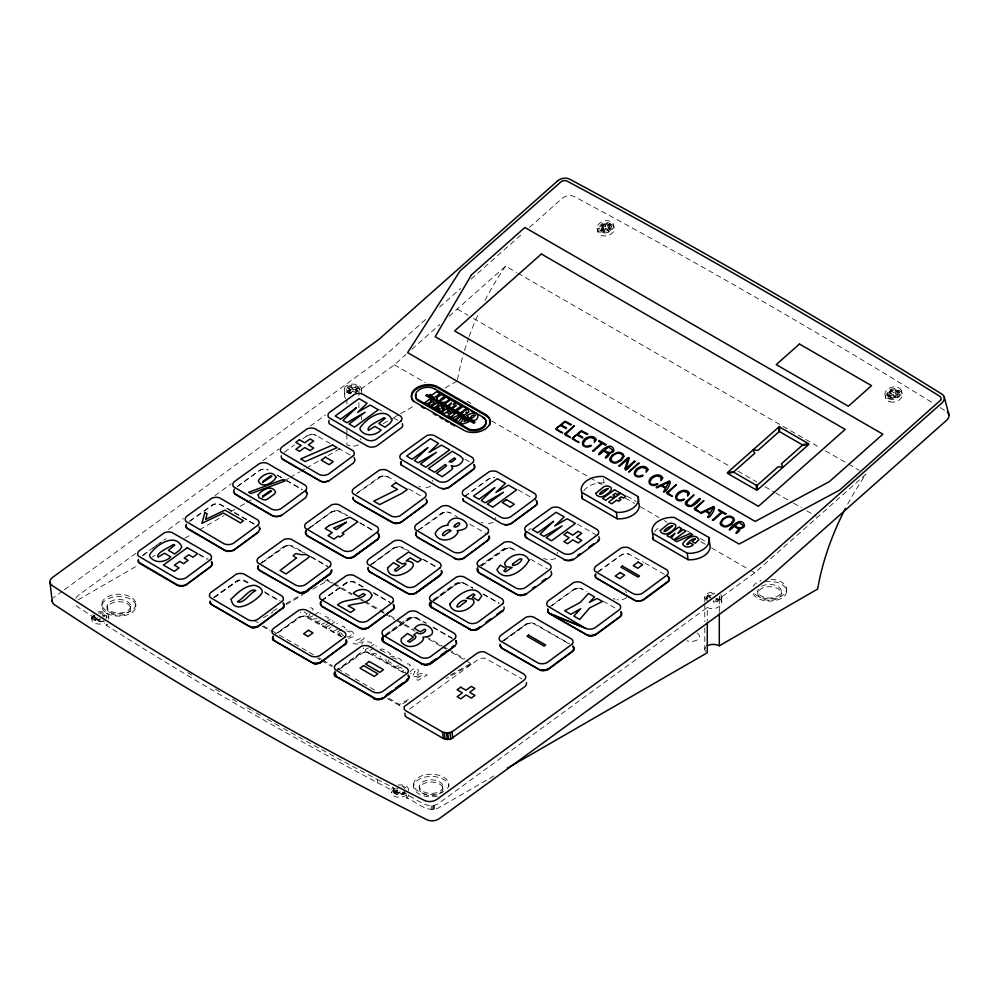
<?xml version="1.0" encoding="UTF-8"?>
<svg xmlns="http://www.w3.org/2000/svg" width="999" height="999" viewBox="0 0 999 999"><rect width="100%" height="100%" fill="white"/><g stroke="black" fill="none" stroke-linecap="round" stroke-linejoin="round"><path stroke-width="0.75" stroke-dasharray="5 3.75" d="M96.041 617.494L94.917 617.994L94.917 615.784M493.881 775.961L438.499 807.941C427.122 813.473 416.645 801.76 406.643 797.989L406.643 794.68C416.546 798.338 427.485 810.539 438.449 803.558L707.292 607.479L707.28 621.053M432.792 809.415L432.792 805.631M719.292 612.387L719.292 598.713L754.769 572.839L865.971 474.225A182.168 105.195 -60 0 0 846.128 507.067M397.952 790.159A8.492 4.908 0 0 0 394.143 791.42L377.36 782.604A4336.372 2503.581 0 0 1 247.015 710.426L215.26 691.895A4336.372 2503.581 0 0 1 121.99 635.164L106.294 625.212L106.294 623.051M377.36 782.604L377.372 779.482A4336.372 2808.951 -7 0 1 283.179 728.271M394.143 791.42L394.143 788.199L377.372 779.482M613.686 225.237L613.598 226.848A8.492 6.006 -15 0 1 600.586 232.492A8.492 6.006 -15 0 1 601.186 222.115A8.492 6.006 -15 0 1 613.686 225.237L614.373 229.745A8.492 6.006 -15 0 1 601.373 235.389A8.492 6.006 -15 0 1 601.96 225.012A8.492 6.006 -15 0 1 614.472 228.147M341.546 633.154L341.995 634.44A7.105 4.108 0 0 0 343.544 635.776M388.399 659.952L388.536 661.4L392.357 663.823M405.532 672.102L405.332 673.076L369.667 652.584L365.397 651.935L360.751 653.371L338.973 669.28M386.001 659.003L385.789 661.176L388.136 663.136M310.701 612.437L308.279 617.032M75.799 598.176L78.047 595.491L135.839 553.346M342.07 626.698C341.783 624.812 347.103 628.359 344.081 627.859M312.175 610.014C315.422 609.527 310.402 606.605 309.54 608.329M409.228 666.046C412.475 665.559 407.467 662.637 406.605 664.372M319.842 622.901L319.568 623.551M363.424 648.051L363.149 648.713M381.943 658.753L381.668 659.415M393.556 665.459L393.281 666.108M604.258 231.556L603.871 230.107L605.569 228.409L605.956 229.857L604.258 231.556L601.91 230.432L603.608 228.734L601.585 227.747L601.198 226.298L603.159 224.338L605.182 225.312L605.569 226.761L607.267 225.062L606.88 223.614L605.182 225.312M601.585 227.747L603.546 225.786L603.159 224.338M601.91 230.432L601.523 228.983L603.221 227.273L601.198 226.298M605.956 229.857L607.979 230.831L609.939 228.871L607.904 227.897L607.517 226.436L609.215 224.738L606.88 223.614M607.904 227.897L609.602 226.186L609.215 224.738M607.979 230.831L607.592 229.383L609.552 227.422L607.517 226.436M394.143 788.199L391.645 792.319L391.645 789.784M406.643 794.68L406.156 795.142A8.604 5.569 -7 0 1 396.803 797.04A8.604 5.569 -7 0 1 391.496 792.219M425.586 319.518L382.367 357.829L63.661 590.284M439.597 307.093L460.626 288.449M471.128 279.121L522.514 233.554M529.532 227.347L562.225 198.351A8.741 6.181 -15 0 1 574.2 196.528C696.191 261.888 816.245 330.881 933.953 403.696M352.909 389.473A8.454 5.482 -7 0 1 358.916 390.646L394.38 364.772L406.031 354.445M411.85 349.288L439.785 324.513M449.088 316.258L505.594 266.159L516.383 272.39M300.599 611.875L300.412 612.499M106.294 625.212L107.642 624.188M406.643 797.989L407.505 797.339A8.492 4.908 0 0 0 408.641 794.892M302.635 438.886L307.979 435.264A7.505 4.858 -7 0 1 315.647 435.089L329.97 443.406M357.355 492.857L379.82 476.748A7.505 4.858 -7 0 1 387.5 476.573L395.267 481.106M417.545 530.594L442.282 512.812A7.505 4.858 -7 0 1 449.962 512.637L457.729 517.17M481.143 565.821L504.757 548.876A7.505 4.858 -7 0 1 511.438 548.389L517.42 551.635M549.55 606.855L574.3 589.073A7.505 4.858 -7 0 1 581.98 588.898L586.863 591.77M62.4 591.208L54.845 596.715A9.016 5.832 -7 0 0 53.471 597.989M168.506 529.52L183.579 518.518M214.985 495.616L231.318 483.703M262.725 460.801L279.058 448.888M310.464 425.974L325.537 414.985M142.195 555.669L148.239 551.248M149.45 550.374L165.21 539.148A7.505 4.858 -7 0 1 166.271 538.786M189.785 521.041L212.799 504.52A7.505 4.858 -7 0 1 220.467 504.345L255.869 524.787M237.375 486.413L260.389 469.892A7.505 4.858 -7 0 1 268.057 469.717M143.194 555.269L148.039 551.735M152.872 548.201L161.351 542.007M189.623 521.403L213.711 504.52A7.505 4.858 -7 0 1 220.317 504.707L254.408 524.388M284.365 452.21L294.643 444.717M237.3 486.638L259.29 470.591A7.505 4.858 -7 0 1 267.957 469.955M214.036 597.152L237.05 580.631A7.505 4.858 -7 0 1 244.73 580.456L249.975 583.478M259.203 564.298L284.64 546.003A7.505 4.858 -7 0 1 292.32 545.829L305.432 553.396M213.836 597.627L237.912 580.744A7.505 4.858 -7 0 1 242.47 580.407L249.026 583.503M261.476 562.887L285.552 546.003A7.505 4.858 -7 0 1 290.11 545.666L304.72 553.409M306.793 529.67L332.23 511.376A7.505 4.858 -7 0 1 339.91 511.201L347.777 515.746M309.141 528.121L331.144 512.075A7.505 4.858 -7 0 1 337.749 510.914L346.79 515.472M214.086 597.752L236.089 581.705A7.505 4.858 -7 0 1 242.695 580.544M261.701 563.011L285.789 546.128A7.505 4.858 -7 0 1 290.334 545.804M309.365 528.259L331.368 512.212A7.505 4.858 -7 0 1 337.974 511.051M355.307 494.655L381.069 476.635A7.505 4.858 -7 0 1 385.614 476.298L388.336 477.11M274.088 634.989L299.513 616.695A7.505 4.858 -7 0 1 307.192 616.52M321.678 600.362L347.103 582.067A7.505 4.858 -7 0 1 354.782 581.893L365.272 587.949M277.51 632.817L300.387 616.808A7.505 4.858 -7 0 1 304.932 616.483L340.996 636.625M321.528 600.711L348.027 582.067A7.505 4.858 -7 0 1 352.572 581.73L364.498 587.924M369.268 565.734L394.692 547.44A7.505 4.858 -7 0 1 402.372 547.265L408.928 551.048M277.747 632.941L300.612 616.945A7.505 4.858 -7 0 1 305.157 616.608M371.603 564.185L393.606 548.139A7.505 4.858 -7 0 1 400.212 546.977L407.904 550.749M464.448 496.478L489.872 478.184A7.505 4.858 -7 0 1 494.368 477.397M321.753 600.849L346.203 583.016A7.505 4.858 -7 0 1 352.797 581.868M371.84 564.323L393.843 548.276A7.505 4.858 -7 0 1 400.437 547.115M418.968 529.845L443.531 512.699A7.505 4.858 -7 0 1 448.089 512.362L450.149 512.887M464.885 496.428L489.123 478.771A7.505 4.858 -7 0 1 494.592 477.534M479.12 566.146L504.882 548.126A7.505 4.858 -7 0 1 510.501 548.001L511.438 548.389M335.464 671.016L359.915 653.184A7.505 4.858 -7 0 1 365.397 651.935M385.552 634.49L407.555 618.443A7.505 4.858 -7 0 1 414.16 617.282L417.257 617.956L426.436 623.251M433.191 599.737L455.194 583.691A7.505 4.858 -7 0 1 462.862 582.742L472.714 587.874M528.446 530.257L530.869 528.496M384.14 636.425L409.578 618.131A7.505 4.858 -7 0 1 412.912 617.37L414.16 617.282M338.773 669.767L362.849 652.871A7.505 4.858 -7 0 1 367.395 652.547L404.52 673.214M386.413 635.014L410.489 618.131A7.505 4.858 -7 0 1 415.035 617.794L425.437 623.101M431.73 601.798L457.167 583.503A7.505 4.858 -7 0 1 461.65 582.717L462.862 582.742M434.078 600.249L456.081 584.203A7.505 4.858 -7 0 1 462.674 583.054L464.747 583.566M385.427 636.026L410.726 618.256A7.505 4.858 -7 0 1 415.272 617.931M434.303 600.387L456.306 584.34A7.505 4.858 -7 0 1 462.912 583.179M481.443 565.909L506.006 548.763A7.505 4.858 -7 0 1 510.551 548.439L513.274 549.238M409.528 709.078L477.547 659.902A7.505 4.858 -7 0 1 485.027 658.204L522.04 678.958M501.273 641.995L526.71 623.701A7.505 4.858 -7 0 1 534.39 623.526L569.792 643.968M503.621 640.446L525.624 624.4A7.505 4.858 -7 0 1 533.304 623.451L569.642 644.18M597.664 571.853L621.89 554.445A7.505 4.858 -7 0 1 628.583 553.958L643.593 562.325M504.045 640.671L527.06 624.15A7.505 4.858 -7 0 1 533.741 623.663M551.898 605.756L573.713 589.86A7.505 4.858 -7 0 1 581.381 588.911L582.38 589.235M598.326 571.89L621.353 555.119A7.505 4.858 -7 0 1 629.02 554.17M890.871 397.902L890.484 396.441L892.994 394.667L893.381 396.116L890.871 397.902L888.96 396.391L891.47 394.605L889.085 391.583L891.483 389.872L893.868 392.894L896.378 391.121L895.991 389.66L893.481 391.446M889.472 393.032L891.87 391.321L891.483 389.872M888.96 396.391L888.573 394.942L891.083 393.156L889.085 391.583M893.381 396.116L895.379 397.689L897.776 395.979L895.778 394.405L895.391 392.957L897.901 391.171L895.991 389.66M895.778 394.405L898.288 392.619L897.901 391.171M895.379 397.689L894.979 396.241L897.377 394.53L895.391 392.957M348.439 388.361L350.512 390.109L348.439 388.361L350.824 386.975L352.909 388.174L354.982 386.975L357.38 388.361L355.307 390.109L357.38 391.308L355.307 390.109M348.439 388.911L350.824 387.537L352.909 388.736L354.982 386.975M357.38 390.759L354.982 392.145L352.909 390.946L350.836 392.694L348.439 391.308L350.512 389.56M348.439 391.308L350.512 390.109M350.836 392.694L352.909 390.946M355.307 389.56L357.38 388.361M354.982 392.694L357.38 391.308M78.109 599.862L137.55 565.559M152.397 556.98L155.107 555.419M184.815 538.261L191.571 534.365M199.675 529.682L223.988 515.646M230.744 511.75L234.79 509.415M240.197 506.293L245.604 503.171M246.953 502.397L252.347 499.275M286.114 479.782L288.823 478.221M290.172 477.435L299.625 471.978M300.974 471.203L305.032 468.856M306.381 468.081L319.88 460.289M327.984 455.606L342.844 447.028M383.154 423.751L392.582 418.306M393.931 417.532L399.325 414.423M400.674 413.648L415.484 405.094M445.117 387.987L457.242 380.981M100.287 619.118L98.214 620.317L95.817 618.943L97.89 617.182M95.817 618.943L97.89 617.744M95.817 618.381L98.214 619.767L100.287 618.568M102.685 617.182L104.758 615.983L102.36 615.159M272.764 611.213L279.433 607.367M286.114 603.508L300.799 595.029M324.825 581.168L327.485 579.62L332.879 582.729M263.424 617.719L272.764 612.325M286.114 604.62L302.123 595.379M312.812 589.21L327.485 580.731L331.531 583.066M309.153 617.544L312.912 615.884M314.21 615.134L318.394 612.212L321.104 613.786L319.967 613.935M312.063 619.23L317.607 618.643M316.858 621.99L320.242 620.529M321.228 624.512L324.975 622.852M326.273 622.09L330.457 619.18L333.341 620.841L332.205 621.003M329.595 622.502L324.101 626.173M325.774 627.135L329.52 625.474M330.819 624.725L335.002 621.803L337.887 623.463L336.75 623.626M331.144 626.86L328.646 628.796M333.104 631.368L337.575 629.295M341.483 629.37L335.989 633.041M368.556 648.001C359.628 651.148 371.203 652.659 373.176 647.664M369.855 647.252L374.038 644.343L376.91 646.003L375.774 646.166M380.02 650.049C381.543 645.729 393.918 655.968 389.76 654.245M394.068 666.57L399.001 665.858M397.465 668.531L400.137 667.357L404.333 669.78L402.285 671.316M409.952 671.915C414.048 666.083 422.752 668.706 415.646 674.912L423.613 672.964L427.172 675.012L417.932 680.344L415.222 678.783L422.04 675.349L412.25 677.06L415.035 671.303L410.502 673.925M388.786 698.239L399.563 704.457L411.576 697.527M450.287 675.174L471.64 662.849L471.64 663.96L446.278 678.596M387.437 698.576L399.563 705.569L407.58 700.948M710.888 598.176L708.815 596.428L711.213 595.042L713.286 596.241M708.815 596.977L711.213 595.042M715.371 600.212L717.757 598.826L715.371 600.761L713.286 599.013M397.752 790.334L395.679 792.095L397.752 790.896L395.679 789.135L398.077 788.311M395.679 791.533L398.077 792.919L400.149 791.72L402.222 793.468L404.62 792.095M395.679 792.095L398.077 793.468L400.149 792.269L402.222 793.468M402.222 792.919L404.62 791.533M306.056 436.388L308.991 435.027A7.505 4.858 -7 0 1 316.496 435.626M377.897 477.872L380.844 476.498A7.505 4.858 -7 0 1 385.389 476.173L385.614 476.298M440.372 513.936L443.306 512.574M502.834 549.999L505.769 548.638A7.505 4.858 -7 0 1 510.314 548.301L510.551 548.439M572.377 590.209L575.324 588.836A7.505 4.858 -7 0 1 580.943 588.711L581.381 588.911M442.47 513.061L443.531 512.699M401.373 660.938C403.321 660.164 393.943 655.069 390.609 656.493M327.66 618.381C330.507 618.606 325.724 615.634 324.875 616.982M371.241 643.543C373.776 640.596 358.953 642.569 358.067 642.257C380.132 630.219 334.515 646.316 362.687 643.793M340.759 632.866L338.624 633.116L342.232 636.825M348.264 638.336L353.196 636.7A6.281 3.634 0 0 0 354.383 634.952L352.472 631.743L345.804 629.532M392.033 657.929L394.355 658.041L398.539 660.252M346.853 636.775C349.75 637.649 353.958 633.841 349.962 632.067A7.13 4.121 0 0 0 347.652 631.168L346.753 630.993M366.521 652.035L367.607 652.06M380.744 650.087L386.938 653.546M373.289 654.57C371.079 652.06 379.945 654.208 380.744 657.117M415.222 617.494L417.107 618.319M367.582 652.235L369.83 653.271M607.267 225.062L609.602 226.186M603.546 225.786L605.569 226.761M605.569 228.409L607.592 229.383M601.523 228.983L603.871 230.107M517.732 273.177L820.079 447.727M825.486 450.849L847.077 463.324M848.426 464.098L859.227 470.329M457.242 309.028L468.032 315.272M473.439 318.381L729.894 466.446M737.986 471.116L756.88 482.03M764.984 486.713L774.437 492.157M775.786 492.944L791.982 502.297M793.331 503.071L801.423 507.742M806.83 510.864L816.27 516.321M583.753 490.834A18.269 11.838 -7 0 1 604.07 482.929L606.743 484.465M626.798 496.041L636.151 501.448M686.975 530.794L689.647 532.33M700.349 538.511L709.702 543.906M394.38 364.772L425.424 382.692M491.57 420.879L588.748 476.985M590.097 477.759L602.247 484.777M625.199 498.026L634.64 503.484M640.047 506.593L658.94 517.507M664.335 520.629L667.032 522.177M700.786 541.658L706.181 544.78M711.575 547.902L749.375 569.717M750.724 570.491L754.769 572.839M354.982 387.537L357.38 388.911M715.684 598.176L717.757 599.375M708.815 596.428L710.888 597.627M348.439 390.759L350.836 392.145M378.971 409.553L381.593 411.064M393.394 417.869L398.638 420.904M465.01 459.215L470.404 462.337M518.044 489.822L532.892 498.389M577.385 524.1L595.841 534.752M338.049 448.076L350.187 455.082M408.653 488.836L423.389 497.34M469.78 524.138L487.187 534.178M530.481 559.178L547.464 568.98M603.034 601.111L617.857 609.665M277.235 475.012L285.102 479.557M286.413 480.319L302.148 489.398M359.578 522.552L374.001 530.881M423.351 559.378L439.085 568.456M483.191 593.93L498.926 603.009M277.135 475.262L285.002 479.795M286.313 480.556L302.048 489.635M360.277 523.264L375.124 531.83M422.752 559.328L437.599 567.894M463.861 583.054L472.877 588.274M483.429 594.355L499.238 603.483M310.677 556.431L327.722 566.258M373.139 592.494L390.184 602.335M432.992 627.035L452.647 638.398M334.228 583.516L351.735 593.618M361.176 599.063L363.861 600.624M365.209 601.398L378.683 609.178M380.032 609.952L384.078 612.287M389.46 615.396L396.203 619.293M397.54 620.067L413.711 629.407M425.836 636.4L442.008 645.741M443.356 646.515L447.39 648.851M448.738 649.625L464.91 658.965M332.879 583.841L351.735 594.73M359.827 599.4L362.512 600.961M363.861 601.735L378.683 610.289M380.032 611.063L384.078 613.398M385.414 614.173L394.855 619.617M396.203 620.404L415.06 631.293M428.534 639.073L440.659 646.066M442.008 646.852L446.041 649.175M451.436 652.297L464.91 660.064M466.258 660.851L471.64 663.96M304.133 611.925L307.28 613.748L305.232 615.272L342.595 636.962M199.101 554.108L208.279 559.415M264.398 591.808L280.132 600.886M198.901 554.595L206.768 559.128M255.407 621.241L258.104 622.789M263.499 625.898L270.23 629.795M271.578 630.569L313.349 654.682M318.731 657.792L321.428 659.352M322.777 660.127L332.205 665.571M337.587 668.681L349.712 675.686M355.107 678.796L375.312 690.459M262.15 626.236L270.23 630.906M317.382 658.129L320.08 659.677M321.428 660.464L332.205 666.683M102.36 614.61L104.758 615.983M395.679 789.697L397.752 790.896M644.929 563.099L667.594 576.223M433.291 627.647L451.623 638.236M311.413 557.292L327.51 566.583M373.888 593.356L389.972 602.647M265.122 592.807L278.521 600.561M215.285 689.135L220.579 692.22M232.492 699.188L237.787 702.272M940.271 407.604L946.602 411.526M94.917 617.994L77.073 606.48A9.016 5.207 0 0 1 75.524 604.045M896.378 391.121L898.288 392.619M891.87 391.321L893.868 392.894M892.994 394.667L894.979 396.241M888.573 394.942L890.484 396.441M899.362 392.557L899.05 392.083A4.558 3.222 -15 0 0 897.139 390.572L896.515 390.309A6.069 4.296 -15 0 0 891.982 390.522L891.258 390.834A4.558 3.222 -15 0 0 888.86 392.545L888.398 393.069A6.069 4.296 -15 0 0 887.886 396.453L888.198 396.94A4.558 3.222 -15 0 0 890.097 398.439L890.733 398.701A6.069 4.296 -15 0 0 895.266 398.489L895.978 398.176A4.558 3.222 -15 0 0 898.388 396.466L898.85 395.954A6.069 4.296 -15 0 0 899.362 392.557L898.975 391.108M901.26 390.334L902.035 393.231M897.377 394.53L897.776 395.979M891.083 393.156L891.47 394.605M887.499 395.005L887.886 396.453M885.201 395.779L885.988 398.676M611.251 225.724A5.994 4.246 -15 0 1 602.884 231.094A5.994 4.246 -15 0 1 601.985 223.764A5.994 4.246 -15 0 1 611.251 225.724L611.638 227.173A5.994 4.246 -15 0 1 603.271 232.542A5.994 4.246 -15 0 1 602.372 225.225A5.994 4.246 -15 0 1 611.638 227.173M609.552 227.422L609.939 228.871M603.221 227.273L603.608 228.734M599.5 227.997L599.887 229.458M597.052 228.471L597.827 231.381M603.608 479.07L604.07 482.929M434.577 805.281L434.627 809.252M433.504 805.556L433.516 809.39M431.243 805.768L431.256 809.427M786.563 589.048L786.563 591.271M781.33 591.533L781.33 593.756A11.751 6.793 0 0 1 763.311 599.225A11.751 6.793 0 0 1 764.098 587.487A11.751 6.793 0 0 1 781.33 593.756M757.829 591.008L757.829 593.219M721.79 597.065L721.79 602.447M719.842 597.065L719.842 598.176M706.743 597.065L706.743 598.176M704.794 597.065L704.794 601.673M704.794 603.209L704.794 621.64M704.794 627.784L704.794 649.288M448.813 784.402L448.813 786.625A17.607 10.165 0 0 0 428.646 776.56A17.607 10.165 0 0 0 414.335 789.535A17.607 10.165 0 0 0 438.648 795.841M442.957 786.887A11.751 6.793 0 0 1 424.937 792.369A11.751 6.793 0 0 1 425.724 780.619A11.751 6.793 0 0 1 442.957 786.887L442.957 789.11A11.751 6.793 0 0 1 424.937 794.58A11.751 6.793 0 0 1 425.724 782.841A11.751 6.793 0 0 1 442.957 789.11M419.455 786.363L419.455 788.586M413.598 784.402L413.598 786.625M399.563 704.457L399.563 705.569M393.594 789.784L393.594 790.896M361.401 389.011L361.401 396.678M361.401 416.645L361.401 419.717M359.453 389.011L359.453 390.109M358.916 390.646L358.916 396.728M358.916 402.797L358.916 408.878M346.903 399.413L346.903 403.933M346.903 428.084L346.903 432.617M346.903 434.128L346.903 444.692A8.492 4.908 0 0 0 358.916 444.692M346.353 389.011L346.353 390.109M344.405 389.011L344.405 395.679M327.485 579.62L327.485 580.731M135.852 604.083A16.983 9.803 0 0 1 110.377 612.574A16.983 9.803 0 0 1 110.377 595.579A16.983 9.803 0 0 1 135.852 604.083L135.852 606.293M130.619 606.555A11.751 6.793 0 0 1 112.6 612.037A11.751 6.793 0 0 1 113.386 600.287A11.751 6.793 0 0 1 130.619 606.555L130.619 608.778A11.751 6.793 0 0 1 112.6 614.26A11.751 6.793 0 0 1 113.386 602.509A11.751 6.793 0 0 1 130.619 608.778M108.779 616.633L108.779 619.18M107.118 606.031L107.118 608.254M106.831 616.633L106.831 617.744A6.543 3.784 0 0 0 100.287 613.96M101.886 604.083L101.886 606.293M93.744 616.633L93.744 617.744M91.796 616.633L91.796 619.155A8.454 5.47 -7 0 0 100.287 624.063A8.604 5.569 -7 0 0 104.533 623.001M443.656 791.595A17.607 10.165 0 0 1 414.66 787.886A17.607 10.165 0 0 1 432.742 774.275A17.607 10.165 0 0 1 446.453 789.485M719.255 598.651A8.616 5.582 -7 0 1 719.292 606.555A8.616 5.582 -7 0 1 707.18 607.454M720.641 594.617A8.492 4.908 0 0 1 713.286 601.972A6.543 3.784 0 0 0 718.955 596.291M707.292 600.536A8.492 4.908 0 0 1 705.931 594.617A8.492 4.908 0 0 1 715.484 592.332M351.211 392.657A6.543 3.784 0 0 1 347.24 387.113A6.543 3.784 0 0 1 357.53 386.338A6.543 3.784 0 0 1 356.181 392.282M351.211 393.768A6.543 3.784 0 0 1 346.753 388.823A6.543 3.784 0 0 1 355.669 386.688A6.543 3.784 0 0 1 358.579 392.008M98.089 611.888A8.492 4.908 0 0 1 107.03 613.648A8.492 4.908 0 0 1 107.642 619.08M104.533 620.879A8.492 4.908 0 0 1 94.281 620.104A8.492 4.908 0 0 1 92.932 614.173M279.146 725.998A4336.372 2808.951 -7 0 1 267.07 719.168M260.389 715.346A4336.372 2808.951 -7 0 1 252.372 710.751M251.049 709.989A4336.372 2808.951 -7 0 1 247.053 707.692M191.683 675.062A4336.372 2808.951 -7 0 1 187.762 672.702M761.6 586.288A11.751 6.793 0 0 1 780.419 588.636A11.751 6.793 0 0 1 770.154 598.051A11.751 6.793 0 0 1 758.353 589.26M350.711 393.743A8.492 4.908 0 0 1 345.204 386.938A8.492 4.908 0 0 1 357.779 384.99A8.492 4.908 0 0 1 358.916 392.47M360.264 438.773A8.492 4.908 0 0 1 361.114 439.947M457.48 379.62A182.168 105.195 -60 0 1 463.686 353.309M464.51 350.499A182.168 105.195 -60 0 1 468.681 337.874M469.193 336.463A182.168 105.195 -60 0 1 478.971 312.724M485.039 300.362A182.168 105.195 -60 0 1 505.594 266.159M771.053 579.27A16.983 9.803 0 0 1 786.563 588.761A16.983 9.803 0 0 1 772.04 598.751A16.983 9.803 0 0 1 753.171 591.583M753.171 586.513A16.983 9.803 0 0 1 761.076 580.556M765.184 581.793A16.983 9.803 0 0 1 785.988 588.723A16.983 9.803 0 0 1 773.975 600.736A16.983 9.803 0 0 1 753.171 593.806M467.095 401.236A16.296 9.403 0 0 1 470.941 403.633M705.931 651.735A8.492 4.908 0 0 1 705.931 646.84M719.617 596.091A6.543 3.784 0 0 1 713.286 600.849M707.617 598.963A6.543 3.784 0 0 1 708.091 594.767A6.543 3.784 0 0 1 714.984 593.418M706.967 599.163A6.543 3.784 0 0 1 713.286 594.405M345.554 398.364A8.454 5.482 -7 0 1 352.747 389.598M404.77 792.457A6.543 3.784 0 0 1 396.166 792.781A6.543 3.784 0 0 1 394.48 787.886M401.835 786.126A6.543 3.784 0 0 1 405.819 787.886M405.819 792.781A6.543 3.784 0 0 1 396.166 793.893A6.543 3.784 0 0 1 395.517 788.223M403.421 787.612A6.543 3.784 0 0 1 404.77 788.223M397.952 785.039A8.492 4.908 0 0 1 408.354 791.046M406.156 793.243A8.492 4.908 0 0 1 394.98 793.668A8.492 4.908 0 0 1 392.794 787.324M103.559 621.016A6.543 3.784 0 0 1 95.654 620.416A6.543 3.784 0 0 1 94.618 615.846M98.589 612.974A6.543 3.784 0 0 1 105.482 614.335A6.543 3.784 0 0 1 105.956 618.518M100.287 620.404A6.543 3.784 0 0 1 93.968 615.659M91.796 619.155A8.604 5.569 -7 0 1 94.281 615.047M654.632 531.755A18.269 11.838 -7 0 1 658.129 528.271M430.756 486.163A8.492 4.908 0 0 1 422.552 487.437M420.504 486.95A8.492 4.908 0 0 1 418.743 486.163M432.105 480.244A8.492 4.908 0 0 1 432.954 481.431M493.231 522.227A8.492 4.908 0 0 1 485.027 523.501M482.967 523.014A8.492 4.908 0 0 1 481.218 522.227M495.429 517.494A8.492 4.908 0 0 1 495.716 518.768M555.694 558.304A8.492 4.908 0 0 1 543.681 558.304M557.042 552.372A8.492 4.908 0 0 1 557.892 553.558M626.585 597.477A8.492 4.908 0 0 1 617.032 599.762M614.984 599.275A8.492 4.908 0 0 1 613.224 598.501M625.237 591.558A8.492 4.908 0 0 1 626.585 592.582M697.09 633.041A8.492 4.908 0 0 1 697.826 639.497A8.492 4.908 0 0 1 686.837 640.759M890.334 397.252A6.069 4.296 -15 0 0 899.2 392.207A6.069 4.296 -15 0 0 890.159 389.71A6.069 4.296 -15 0 0 890.334 397.252M889.959 401.823A8.492 6.006 -15 0 0 902.359 394.767A8.492 6.006 -15 0 0 889.709 391.271A8.492 6.006 -15 0 0 889.959 401.823M889.185 398.926A8.492 6.006 -15 0 0 901.585 391.87A8.492 6.006 -15 0 0 888.935 388.374A8.492 6.006 -15 0 0 889.185 398.926M106.856 613.236A16.983 9.803 0 0 0 135.277 608.841A16.983 9.803 0 0 0 114.473 596.828A16.983 9.803 0 0 0 106.856 613.236"/><path stroke-width="1.5" d="M707.28 622.564L707.28 652.759L507.38 768.169M707.28 645.816A8.492 4.908 0 0 1 719.292 645.816L719.292 613.91M281.206 455.844L281.493 458.066L283.266 459.865L321.541 481.605A7.505 4.858 -7 0 0 329.208 480.656L353.446 462.999L354.995 460.527L354.27 457.642M404.882 713.149L405.07 715.609L406.343 717.057L443.269 738.436L447.34 739.472L450.761 739.048L524.413 686.962A7.505 4.858 -7 0 0 526.423 682.654M211.501 561.525A7.505 4.858 -7 0 1 212.225 564.41L210.727 566.758L186.488 584.415A7.505 4.858 -7 0 1 176.935 584.627L139.211 562.499A7.505 4.858 -7 0 1 138.486 559.615M320.604 662.437A7.505 4.858 -7 0 1 313.998 663.598L272.877 639.86A7.505 4.858 -7 0 1 272.602 637.637L273.289 636.151M283.142 603.483L284.178 605.744L282.58 608.241L258.341 625.898A7.505 4.858 -7 0 1 248.788 626.111L211.863 604.732L210.252 601.848M408.279 675.137A7.505 4.858 -7 0 1 408.991 676.523L407.317 680.856L383.067 698.501A7.505 4.858 -7 0 1 376.473 699.662L335.352 675.923A7.505 4.858 -7 0 1 335.065 673.701L335.414 672.802M346.328 642.432A7.505 4.858 -7 0 0 346.054 640.222L346.641 641.808L345.042 644.305L320.804 661.962A7.505 4.858 -7 0 1 311.251 662.175L274.325 640.796L272.827 637.774A7.505 4.858 -7 0 1 273.089 637.012M368.144 567.395L367.794 568.906L369.405 571.778L409.515 594.23A7.505 4.858 -7 0 0 416.108 593.081L440.359 575.424L441.845 573.076L441.433 570.479L441.708 572.702L440.222 575.049L415.984 592.707A7.505 4.858 -7 0 1 406.431 592.919L369.505 571.54L368.032 569.03A7.505 4.858 -7 0 1 368.107 568.269M186.338 524.238L186.001 525.749A7.505 4.858 -7 0 0 186.801 527.872L224.525 549.999A7.505 4.858 -7 0 0 234.078 549.787L258.316 532.13L259.74 529.383A7.505 4.858 -7 0 0 259.378 527.922M258.192 565.709L258.017 568.456L259.453 570.104L296.378 591.483A7.505 4.858 -7 0 0 305.931 591.271L330.169 573.613L331.643 569.767L331.73 571.753L330.244 574.1L306.006 591.758A7.505 4.858 -7 0 1 299.4 592.919L259.328 570.441L258.204 568.681M320.654 601.773L320.479 604.52L321.915 606.168L358.841 627.547A7.505 4.858 -7 0 0 368.394 627.335L392.632 609.677L394.28 607.067L393.256 604.807M383.117 637.837L382.954 640.584L384.39 642.232L421.303 663.611L425.387 664.647A7.505 4.858 -7 0 0 430.869 663.398L455.107 645.741L456.593 643.393L455.944 640.996M186.001 525.749L185.839 526.098A7.505 4.858 -7 0 0 186.651 528.221L225.262 550.774A7.505 4.858 -7 0 0 233.928 550.149L258.316 532.13M234.266 489.11L233.579 492.095L235.09 494.23L272.902 516.033A7.505 4.858 -7 0 0 281.568 515.397L305.906 497.502L307.392 493.656A7.505 4.858 -7 0 0 306.081 491.67M210.339 601.098L210.14 601.573A7.505 4.858 -7 0 0 210.414 603.783L251.536 627.534A7.505 4.858 -7 0 0 258.142 626.373M281.98 458.616L319.705 480.744A7.505 4.858 -7 0 0 329.258 480.531M259.74 529.383L259.89 529.02A7.505 4.858 -7 0 0 259.091 526.898M306.206 530.357L305.332 532.829L306.943 535.714L346.815 558.029A7.505 4.858 -7 0 0 353.421 556.88L377.659 539.223L379.37 535.501L378.059 533.516M353.109 497.215L353.072 498.838L355.12 501.336L394.455 523.289A7.505 4.858 -7 0 0 401.061 522.127L425.299 504.483L426.835 502.01L426.111 499.125M353.334 499.55L353.296 498.963A7.505 4.858 -7 0 1 353.196 498.226M330.169 573.613L305.781 591.62A7.505 4.858 -7 0 1 299.176 592.782M379.233 535.139L379.37 537.012L377.884 539.36L353.646 557.005A7.505 4.858 -7 0 1 347.04 558.166L346.815 558.029M489.298 536.575L488.973 535.976L489.473 536.825A7.505 4.858 -7 0 1 489.223 539.073L463.761 558.329A7.505 4.858 -7 0 1 457.155 559.49L417.819 537.537L415.759 535.027A7.505 4.858 -7 0 1 416.009 532.779M392.632 609.677L368.469 627.822A7.505 4.858 -7 0 1 361.875 628.983L321.79 606.505L320.679 604.745M392.919 609.989A7.505 4.858 -7 0 0 394.205 607.817L394.205 606.568M440.222 575.049L415.884 592.944M463.524 558.191L487.762 540.546L489.248 536.688M478.046 569.343L477.997 570.966L479.732 573.139L518.369 595.092A7.505 4.858 -7 0 0 526.048 594.143L550.237 576.61L551.773 574.138L551.048 571.253M478.271 571.678L478.234 571.091A7.505 4.858 -7 0 1 478.221 569.592M455.107 645.741L430.706 663.761A7.505 4.858 -7 0 1 424.113 664.909L382.542 641.333A7.505 4.858 -7 0 1 383.104 636.276M456.518 642.994L455.869 640.509M502.597 611.351L504.183 608.766L504.033 606.917M499.999 644.168L501.523 647.802L538.449 669.18A7.505 4.858 -7 0 0 548.001 668.968M500.012 645.666L501.423 648.039L540.671 670.366A7.505 4.858 -7 0 0 548.339 669.417L573.376 650.898A7.505 4.858 -7 0 0 573.788 647.202L573.001 646.078M526.048 594.143L525.986 594.255A7.505 4.858 -7 0 1 519.393 595.416L517.557 595.029M547.852 608.791L547.814 611.875L549.113 613.174L588.311 635.626A7.505 4.858 -7 0 0 595.978 634.665L621.016 616.146A7.505 4.858 -7 0 0 620.991 611.788M548.301 612.424L548.701 612.749A7.505 4.858 -7 0 1 548.264 612.087M540.222 670.154A7.505 4.858 -7 0 0 547.902 669.205L572.24 651.323L573.726 648.963L573.451 646.753M621.041 612.125L621.316 614.335L619.78 616.808L595.541 634.465A7.505 4.858 -7 0 1 587.862 635.414M669.08 481.955L665.946 487.487L662.125 485.277L669.043 481.93M713.298 507.492L710.177 513.024L706.343 510.814L713.261 507.467M416.208 531.918L415.859 535.489M431.044 602.722L430.269 604.969L431.88 607.842M211.526 565.896L186.289 584.89A7.505 4.858 -7 0 1 177.622 585.526L139.011 562.974A7.505 4.858 -7 0 1 138.287 560.089M283.379 607.38L258.366 626.51A7.505 4.858 -7 0 1 251.76 627.659L251.536 627.534M345.841 643.443L320.829 662.574A7.505 4.858 -7 0 1 314.235 663.723L313.998 663.598M406.431 680.344L407.654 678.746M408.304 679.507L383.279 698.026A7.505 4.858 -7 0 1 378.946 699.25L376.71 699.238A7.505 4.858 -7 0 1 373.526 698.626M452.048 418.082L452.947 417.42L451.398 416.533L454.97 413.923L452.447 412.462L447.977 415.721L454.707 419.605L455.656 419.118L456.568 419.642L455.906 420.304L458.491 421.79L461.513 417.707L457.842 415.584L452.085 418.094M377.759 538.985L353.521 556.643A7.505 4.858 -7 0 1 343.968 556.855L307.043 535.476L305.557 532.966A7.505 4.858 -7 0 1 306.331 530.731M385.826 695.341L391.883 690.933M395.517 688.286L402.797 682.991M431.044 662.362L435.889 658.828M440.734 655.307L446.79 650.886M451.648 647.352L454.07 645.591M477.472 628.496L479.895 626.735M485.951 622.315L490.796 618.793M496.865 614.373L501.71 610.851M532.38 588.461L534.802 586.688M542.07 581.393L545.716 578.746M577.634 555.432L580.082 553.658M588.636 547.415L593.531 543.843M502.697 611.113L478.346 629.008A7.505 4.858 -7 0 1 471.753 630.169L430.182 606.58A7.505 4.858 -7 0 1 430.157 602.21M452.035 731.805L523.626 680.544A7.505 4.858 -7 0 0 525.636 676.236L523.888 674.038L484.253 651.785A7.505 4.858 -7 0 0 476.76 653.483L404.096 706.73L404.283 709.19L405.557 710.639L442.482 732.017L447.714 733.016L452.035 731.805L452.822 738.224M302.123 594.268L308.803 590.409M719.292 645.816L817.632 589.048L819.48 579.457A182.168 105.195 -60 0 1 845.429 508.429M473.938 464.635L474.15 465.159A7.505 4.858 -7 0 1 473.738 468.868L448.701 487.387A7.505 4.858 -7 0 1 442.095 488.536L439.148 487.599L401.211 464.935A7.505 4.858 -7 0 1 401.186 461.963M535.939 500.262L536.613 501.223A7.505 4.858 -7 0 1 536.201 504.932L511.163 523.451A7.505 4.858 -7 0 1 504.557 524.6L501.61 523.663L463.673 500.998A7.505 4.858 -7 0 1 463.399 498.776M478.459 628.771A7.505 4.858 -7 0 1 471.853 629.919L468.806 629.133M423.226 664.397L421.166 663.885M668.031 576.435A7.505 4.858 -7 0 1 668.656 581.406L643.618 599.924A7.505 4.858 -7 0 1 635.951 600.874L595.891 577.797A7.505 4.858 -7 0 1 595.441 574.163M376.71 699.238L336.8 676.86L335.277 673.226M526.023 532.03A7.505 4.858 -7 0 0 526.061 537.687L565.072 559.952A7.505 4.858 -7 0 0 570.691 559.827M634.39 600.224L596.341 578.009A7.505 4.858 -7 0 1 595.879 574.363M470.367 629.557L431.98 607.604L430.494 605.094A7.505 4.858 -7 0 1 431.268 602.859M549.113 613.174L585.252 628.134A7.505 4.858 -7 0 0 594.805 627.921L619.842 609.402A7.505 4.858 -7 0 0 619.218 604.432L581.193 582.479A7.505 4.858 -7 0 0 573.513 582.654L548.089 600.948A7.505 4.858 -7 0 0 547.527 606.006L585.252 628.134L549.6 613.673L586.038 634.552A7.505 4.858 -7 0 0 595.591 634.34M336.613 677.322L334.902 676.073A7.505 4.858 -7 0 1 334.877 671.703M516.446 594.38L479.17 572.964A7.505 4.858 -7 0 1 477.797 567.469M638.673 501.698L638.036 496.565L603.296 476.498A18.269 11.838 -7 0 0 581.655 492.282L582.429 498.713L617.182 518.768A18.269 11.838 -7 0 0 638.823 502.984M708.915 537.487L674.163 517.42A18.269 11.838 -7 0 0 652.522 533.204L653.309 539.635L688.061 559.69A18.269 11.838 -7 0 0 709.702 543.906L708.915 537.487A18.269 11.838 -7 0 1 687.275 553.271L688.061 559.69M448.251 397.664L450.899 399.2M460.164 404.545L462.824 406.081M465.472 407.604L468.119 409.14M470.766 410.664L474.737 412.962M581.655 492.282L616.395 512.35L617.182 518.768M652.522 533.204L687.275 553.271M421.391 406.68L424.063 408.229M433.404 413.623L436.076 415.159M440.072 417.47L442.744 419.018M445.417 420.554L448.089 422.102M450.749 423.638L454.757 425.949M474.15 465.159L474.375 465.297A7.505 4.858 -7 0 1 473.376 469.692L448.926 487.512A7.505 4.858 -7 0 1 442.32 488.673L442.095 488.536M536.613 501.223L536.838 501.361A7.505 4.858 -7 0 1 536.426 505.057L511.401 523.576A7.505 4.858 -7 0 1 504.795 524.737L504.557 524.6M401.211 464.935L400.974 464.797A7.505 4.858 -7 0 1 400.961 461.825M463.673 500.998L463.449 500.861A7.505 4.858 -7 0 1 463.161 498.651M426.773 500.624L427.01 500.761A7.505 4.858 -7 0 1 426.76 503.009L401.286 522.265A7.505 4.858 -7 0 1 394.68 523.414L394.455 523.289M354.795 501.011L391.558 522.227A7.505 4.858 -7 0 0 401.111 522.015M379.096 534.79L377.934 533.154M258.291 569.168L258.004 566.957A7.505 4.858 -7 0 1 258.266 566.208M320.754 605.244L320.467 603.021A7.505 4.858 -7 0 1 321.166 601.535M384.253 642.569L382.992 641.171L382.942 639.085A7.505 4.858 -7 0 1 383.204 638.336M408.079 675.611L408.516 676.286A7.505 4.858 -7 0 1 408.803 678.496M438.124 549.188L417.095 536.913M482.679 417.545L484.64 419.068M563.836 559.515L567.032 560.664A7.505 4.858 -7 0 0 573.638 559.515L598.663 540.996A7.505 4.858 -7 0 0 599.075 537.3L598.876 536.763M527.16 538.349L525.911 536.925A7.505 4.858 -7 0 1 525.886 533.966M393.406 604.445L393.918 605.606M393.693 605.469L394.056 606.93M233.679 491.858L235.202 493.993L272.115 515.372A7.505 4.858 -7 0 0 281.668 515.159M273.114 639.984L272.814 638.661M210.639 603.92L210.352 602.597M944.317 397.377L948.975 414.785M449.987 732.629L450.761 739.048M447.714 733.016L448.489 739.447M446.553 733.054L447.34 739.472M444.368 732.754L445.142 739.173M442.482 732.017L443.269 738.436M49.95 582.342L52.298 601.623M346.553 641.058L346.528 640.459A7.505 4.858 -7 0 0 346.253 639.735M346.528 641.957L346.566 642.569A7.505 4.858 -7 0 1 345.279 644.742M284.091 604.994L284.053 604.395A7.505 4.858 -7 0 0 283.341 603.009M284.066 605.894L284.091 606.505A7.505 4.858 -7 0 1 282.817 608.678M463.573 558.079A7.505 4.858 -7 0 1 454.021 558.291M211.301 562A7.505 4.858 -7 0 1 212.013 564.885M476.486 628.958A7.505 4.858 -7 0 1 475.412 629.32M473.139 629.72A7.505 4.858 -7 0 1 470.866 629.657M638.036 496.565A18.269 11.838 -7 0 1 616.395 512.35M52.36 600.137A9.016 5.832 -7 0 0 54.558 604.782L79.071 620.866A4353.367 2819.952 -7 0 0 399.475 805.856L426.96 819.779A9.016 5.832 -7 0 0 439.26 818.656L766.782 579.77L946.64 420.279A8.741 6.181 -15 0 0 947.314 412.038M547.989 611.376A7.505 4.858 -7 0 1 547.976 609.865M283.591 604.158A7.505 4.858 -7 0 1 283.866 606.368M667.594 576.223A7.505 4.858 -7 0 1 668.219 581.193L643.181 599.712A7.505 4.858 -7 0 1 635.501 600.661M305.981 491.908A7.505 4.858 -7 0 1 307.018 493.181M485.776 420.754A11.301 7.318 -7 0 1 481.818 428.783A11.301 7.318 -7 0 1 469.343 430.232L417.145 400.099A11.301 7.318 -7 0 1 415.984 394.605M382.192 697.989A7.505 4.858 -7 0 1 381.206 698.451M380.132 698.813A7.505 4.858 -7 0 1 377.859 699.213M402.297 423.688A7.505 4.858 -7 0 1 401.885 427.385L376.848 445.904A7.505 4.858 -7 0 1 367.295 446.116L329.57 423.988A7.505 4.858 -7 0 1 329.108 420.354M653.309 539.635A18.269 11.838 -7 0 1 652.884 537.687M572.752 559.003A7.505 4.858 -7 0 1 571.765 559.465M525.112 593.756A7.505 4.858 -7 0 1 524.125 594.205M520.779 594.967A7.505 4.858 -7 0 1 517.432 594.705M429.832 663.249A7.505 4.858 -7 0 1 424.35 664.497M572.902 646.328A7.505 4.858 -7 0 1 573.613 647.702M413.598 401.698A15.435 10.002 -7 0 1 417.457 388.436A15.435 10.002 -7 0 1 437.687 387.824L485.739 415.559A15.435 10.002 -7 0 1 489.785 424.962M598.214 539.747A7.505 4.858 -7 0 1 597.789 540.484M500.624 646.828A7.505 4.858 -7 0 1 500.262 645.379M582.429 498.713A18.269 11.838 -7 0 1 582.005 496.765M368.244 627.697A7.505 4.858 -7 0 1 361.638 628.846M595.866 493.294L596.74 495.329L599.687 496.703A4.058 2.635 -7 0 0 603.746 496.028C607.629 494.305 616.233 487.962 607.879 486.076A4.058 2.635 -7 0 0 603.821 486.763L595.866 493.294M660.264 530.531L661.138 532.567L664.098 533.941A4.058 2.635 -7 0 0 668.156 533.266C672.027 531.543 680.631 525.199 672.277 523.314A4.058 2.635 -7 0 0 668.219 523.988L660.264 530.531M237.462 601.598C242.819 604.907 250.374 592.694 255.732 590.584C250.637 587.175 242.72 599.437 237.462 601.598M596.153 439.622L594.393 442.32L594.43 438.648L589.86 437.412L585.601 439.71L583.329 443.194A4.296 3.034 -15 0 0 584.103 445.117C586.163 447.889 589.635 444.68 591.383 445.504C589.185 447.465 585.464 447.652 583.204 445.641C579.22 439.223 593.331 432.38 596.153 439.622M647.989 469.542L646.228 472.24L646.266 468.568L641.695 467.345L637.437 469.642L635.177 473.126A4.296 3.034 -15 0 0 635.938 475.037C637.999 477.822 641.47 474.612 643.219 475.437C641.021 477.385 637.3 477.584 635.039 475.574C631.056 469.143 645.167 462.3 647.989 469.542M662.687 478.034L660.938 480.731L660.976 477.06L656.393 475.836L652.135 478.134L649.874 481.618A4.296 3.034 -15 0 0 650.649 483.528C652.709 486.301 656.168 483.104 657.929 483.928C655.731 485.876 652.01 486.076 649.75 484.065C645.766 477.634 659.864 470.791 662.687 478.034M689.372 493.431L687.612 496.128L687.649 492.47L683.079 491.233L678.821 493.531L676.548 497.015A4.296 3.034 -15 0 0 677.322 498.926C679.382 501.71 682.854 498.501 684.602 499.325C682.404 501.286 678.683 501.473 676.423 499.463C672.439 493.031 686.55 486.201 689.372 493.431M756.418 485.339L756.38 490.022L727.384 473.289L733.828 472.302L756.418 485.339M757.354 485.164L757.317 490.072L808.715 444.493L802.284 445.317L781.368 463.873L783.091 467.22L778.146 466.72L757.354 485.164M608.116 453.833L608.116 454.383C602.984 458.866 606.056 459.552 609.203 454.707C608.216 452.297 615.571 453.234 613.623 449.075C608.728 437.824 589.747 464.06 603.771 450.886L608.116 453.833M738.686 529.22L738.686 529.77C733.553 534.24 736.625 534.927 739.772 530.082C738.785 527.684 746.141 528.621 744.193 524.463C739.297 513.211 720.316 539.448 734.34 526.261L738.686 529.22M779.67 427.023L779.582 431.68L802.172 444.717L808.616 443.743L779.67 427.023M174.613 545.167L168.406 550.374L174.65 553.983L179.67 550.137L181.843 546.865C174.95 531.793 155.27 545.479 149.55 554.895L149.862 556.605C154.658 563.773 165.272 562.599 170.754 556.83L164.498 553.221L158.067 557.192C155.232 553.021 169.605 547.302 173.389 544.492L174.613 545.167M384.99 418.381L378.783 423.588L385.027 427.197L390.047 423.351L392.22 420.079C385.327 405.007 365.646 418.693 359.927 428.109L360.239 429.82C365.035 436.988 375.649 435.814 381.131 430.045L374.875 426.436L368.444 430.407C365.609 426.236 379.982 420.517 383.766 417.707L384.99 418.381M695.242 538.848L692.145 541.458L695.267 543.256L698.863 539.697C695.416 532.167 685.576 538.998 682.717 543.718L682.866 544.567C685.264 548.151 690.571 547.564 693.318 544.68L690.197 542.869C681.842 548.913 691.445 537.512 695.242 538.848M610.889 458.778L611.113 460.339L613.386 462.013A4.458 3.147 -15 0 0 616.583 462.062L620.504 459.865L622.677 456.655A4.458 3.147 -15 0 0 621.927 454.433C618.131 451.298 612.3 454.682 610.889 458.778M721.378 522.564L721.59 524.125L723.863 525.799A4.458 3.147 -15 0 0 727.06 525.849L730.981 523.651L733.154 520.442A4.458 3.147 -15 0 0 732.417 518.219C728.621 515.084 722.776 518.469 721.378 522.564M407.804 641.321L409.665 642.257L415.409 638.249L415.896 636.388L413.773 634.852L417.22 632.33C419.093 636.663 429.27 630.219 424.425 629.27L420.442 631.868L414.448 628.408C424.026 616.183 444.63 636.238 422.939 637.162L423.476 639.422C418.618 646.753 406.63 649.862 401.123 641.583L401.311 638.661L407.467 633.503L413.461 636.962L407.804 641.321M457.742 531.718L457.679 532.892C453.146 540.871 438.873 543.369 435.114 533.678C437.062 528.971 442.807 524.937 448.126 525.312L447.839 524.238C454.183 508.241 481.231 528.758 457.23 530.556L457.742 531.718M529.008 560.177C524.512 569.967 504.595 583.99 496.89 569.717L500.262 565.109L506.268 568.568L503.846 570.866L505.457 571.815L512.125 567.444L506.668 566.783L505.332 565.734L504.582 563.161C509.365 554.994 523.651 549.862 529.008 560.177M439.897 409.041L438.549 409.403L439.235 408.591C428.571 405.382 447.627 416.908 441.408 407.08C441.87 408.516 446.303 410.189 443.394 407.167C441.346 404.408 435.327 405.831 439.897 409.041M449.737 604.208C452.472 616.096 469.755 611.313 474.088 602.597L473.326 600.024L472.003 598.975L466.545 598.314L473.226 593.943L474.837 594.892L472.402 597.19L478.396 600.649L481.78 596.053C473.951 581.818 456.281 595.741 449.737 604.208M467.082 413.386L464.248 415.097L456.655 411.051L462.612 406.705C465.996 406.556 472.952 414.198 465.871 412.162L467.082 413.386M463.661 411.7L462.475 412.737L461.138 412.3L462.799 411.089L463.661 411.7M663.586 491.695C664.872 494.168 672.564 481.78 669.455 480.919L656.343 487.125C655.182 489.385 660.489 485.889 661.126 485.764L665.509 488.299L663.586 491.695M707.804 517.22C709.103 519.705 716.795 507.317 713.686 506.456L700.574 512.662C699.4 514.922 704.72 511.413 705.344 511.301L709.74 513.836L707.804 517.22M371.903 595.329C369.18 604.657 355.294 602.822 348.176 605.744L354.745 609.54L350.686 612.512L337.5 604.894C345.105 598.201 357.929 601.535 365.372 594.68L363.286 593.531L358.579 596.528L353.209 593.431C358.042 588.024 369.355 587.712 371.903 595.329M608.166 488.523C595.616 500.274 598.139 491.121 608.166 488.523M672.577 525.761C660.014 537.512 662.537 528.359 672.577 525.761M451.024 412.225L449.263 413.586L446.116 412.3L444.318 413.611L441.783 412.15L446.253 408.891L451.024 412.225M625.174 468.119C624.188 474.937 633.865 461.001 635.364 461.526L634.502 461.026L626.211 468.381L629.32 457.917L628.034 457.542L618.643 466.058L619.717 466.171L627.921 458.903L625.174 468.119M686.65 502.485L687.187 504.645L690.047 505.631A3.834 2.71 -15 0 0 692.22 505.032C711.35 486.201 691.545 514.872 685.439 503.858A4.97 3.521 -15 0 1 685.851 501.735L693.955 494.855L686.65 502.485M387.987 567.594L387.587 569.193C391.133 586.625 428.621 562.699 406.206 560.839L410.252 557.892L417.694 562.175L421.503 559.403L408.641 551.972L396.378 560.589L402.31 564.01L405.582 563.124L406.031 564.023L404.483 565.509L396.004 571.241L394.48 570.417L394.842 569.68L399.45 566.108L393.456 562.637L387.987 567.594M434.64 402.859L430.969 405.457L425.05 402.497L429.52 399.238L434.64 402.859M275.986 477.285C273.127 483.091 262 489.085 258.291 480.919C261.151 475.162 272.352 469.105 275.986 477.285M258.167 494.905L258.941 497.702L263.699 499.862A4.071 2.635 -7 0 0 267.645 499.001L274.613 493.906L275.624 492.132C272.09 484.078 261.8 489.86 258.167 494.905M204.857 512.549L201.873 523.351L223.376 513.036L240.459 522.902L243.419 520.741L224.987 510.102L205.607 519.405L207.13 513.861L204.857 512.549M623.776 456.593L621.353 460.352L616.745 462.837A5.557 3.934 -15 0 1 612.862 462.749L610.739 461.526A5.569 3.934 -15 0 1 609.79 458.816L612.237 455.082L616.82 452.572A5.569 3.934 -15 0 1 620.704 452.684L622.827 453.908A5.569 3.934 -15 0 1 623.776 456.593M734.265 520.379L731.83 524.138L727.222 526.623A5.557 3.934 -15 0 1 723.338 526.535L721.216 525.312A5.569 3.934 -15 0 1 720.267 522.602L722.714 518.868L727.309 516.358A5.569 3.934 -15 0 1 731.181 516.471L733.303 517.694A5.569 3.934 -15 0 1 734.265 520.379M612.737 450.237C611.625 454.158 606.493 452.335 604.507 450.237L608.641 447.053L612.737 450.237M743.306 525.624C742.195 529.545 737.062 527.722 735.077 525.624L739.21 522.44L743.306 525.624M231.119 599.225C233.891 615.896 255.619 601.061 261.201 594.305C265.047 589.76 257.867 585.426 253.771 585.327C244.767 585.776 237.1 593.069 231.119 599.225M556.118 428.646L556.093 429.645C574.125 437.137 548.364 429.932 560.764 425.661L566.171 428.608L566.458 427.872L561.5 425L564.485 422.352L565.671 422.177L570.516 424.975L571.465 424.587L564.885 421.216L556.118 428.646M564.872 433.691L565.297 435.102L570.466 437.55L565.909 434.103L574.363 425.786L564.872 433.691M572.464 438.086L572.427 439.073C590.459 446.578 564.71 439.373 577.097 435.102L582.517 438.049L582.804 437.3L577.847 434.44L580.831 431.793L582.017 431.618L586.863 434.403L587.812 434.028L581.231 430.656L572.464 438.086M666.832 492.569L667.257 493.968L672.427 496.416L667.869 492.969L676.323 484.652L666.832 492.569M694.43 508.491L694.854 509.902L700.024 512.337L695.466 508.903L703.92 500.586L694.43 508.491M462.812 418.456L461.738 421.566L460.127 422.739L462.475 424.088L468.781 421.903L466.458 420.554L463.986 421.441L465.134 419.792L462.812 418.456M467.12 415.547C478.546 430.494 483.966 405.182 467.12 415.547M436.563 397.989C437.924 402.984 446.503 404.358 449.225 398.976L445.779 396.978C440.846 402.098 436.401 401.211 444.78 396.403L441.321 394.418L436.563 397.989M452.584 467.982L451.973 469.455L442.32 476.698L436.526 473.351L445.916 466.408L446.503 465.671L445.367 464.423L434.627 472.252L428.371 468.643L452.197 451.273L460.239 456.031L463.086 458.791C462.899 463.723 455.806 467.907 451.311 465.646L452.584 467.982M455.507 458.978L451.76 462.1L449.075 461.713L454.37 457.854L455.507 458.978M606.143 444.617L605.182 444.992L602.409 443.394L593.618 451.186L592.594 451.036L601.56 442.894L598.663 441.221L599.063 440.509L606.143 444.617M725.948 513.786L724.987 514.16L722.215 512.549L713.423 520.354L712.387 520.204L721.365 512.062L718.468 510.389L718.868 509.677L725.948 513.786M296.253 558.179L280.057 570.504L286.051 573.963L309.865 556.593L306.343 554.557L301.161 554.695L295.916 553.521L293.144 555.544L296.253 558.179M639.123 463.324L628.771 472.077L638.074 463.211L639.123 463.324M512.574 564.098L512.687 565.459C515.984 565.796 522.14 561.75 521.765 558.853L519.58 558.99L512.574 564.098M471.428 274.912L435.164 336.675L755.194 521.441L829.407 481.593L882.879 434.178L524.9 227.497L471.428 274.912M940.658 400.112L839.697 490.059L739.148 544.043L407.604 352.61L460.089 270.891L561.625 181.281A5.345 3.771 -15 0 1 566.758 180.981L567.37 181.256C693.631 248.901 817.806 320.479 939.472 396.091L939.984 396.453A5.345 3.771 -15 0 1 940.658 400.112M681.53 528.546L677.921 533.466L683.279 529.557L685.888 531.068L673.988 539.76L671.241 538.174L675.037 533.291L669.617 537.237L667.007 535.726L678.92 527.047L681.53 528.546M455.032 402.335L453.159 404.882L456.73 403.309L461.226 405.906L455.269 410.252L452.247 408.504L456.268 405.569L451.048 407.804L448.901 406.568L451.56 402.972L447.627 405.831L444.617 404.096L450.561 399.75L455.032 402.335M466.421 601.173L459.078 606.768L456.905 606.905C456.318 604.308 464.21 598.026 466.421 601.173M450.724 530.681L443.893 535.739C438.748 535.252 449.225 527.197 450.724 530.681M465.896 410.152L463.723 410.402L465.047 409.44L465.896 410.152M576.885 612.687L573.926 616.146L579.72 619.48L589.697 607.879L602.422 601.46L597.19 598.438L589.348 602.409L594.555 596.927L588.523 593.443L580.257 602.434L564.697 610.814L570.791 614.323L580.706 608.716L576.885 612.687M210.739 559.465L185.702 577.996A7.505 4.858 -7 0 1 176.149 578.209L138.424 556.068A7.505 4.858 -7 0 1 138.986 551.011L164.423 532.729A7.505 4.858 -7 0 1 172.103 532.554L210.115 554.495A7.505 4.858 -7 0 1 210.739 559.465M258.329 524.837L233.291 543.369A7.505 4.858 -7 0 1 223.739 543.581L186.014 521.441A7.505 4.858 -7 0 1 186.576 516.383L212.013 498.101A7.505 4.858 -7 0 1 219.693 497.927L257.705 519.88A7.505 4.858 -7 0 1 258.329 524.837M305.919 490.209L280.881 508.741A7.505 4.858 -7 0 1 271.328 508.953L233.604 486.813A7.505 4.858 -7 0 1 234.166 481.755L259.603 463.474A7.505 4.858 -7 0 1 267.282 463.299L305.294 485.252A7.505 4.858 -7 0 1 305.919 490.209M353.509 455.581L328.471 474.113A7.505 4.858 -7 0 1 318.918 474.325L281.194 452.185A7.505 4.858 -7 0 1 281.755 447.127L307.192 428.846A7.505 4.858 -7 0 1 314.872 428.671L352.884 450.624A7.505 4.858 -7 0 1 353.509 455.581M401.099 420.954L376.061 439.485A7.505 4.858 -7 0 1 366.508 439.697L328.783 417.557A7.505 4.858 -7 0 1 329.345 412.5L354.782 394.218A7.505 4.858 -7 0 1 362.462 394.043L400.474 415.996A7.505 4.858 -7 0 1 401.099 420.954M282.592 600.948L257.555 619.467A7.505 4.858 -7 0 1 248.002 619.692L210.277 597.552A7.505 4.858 -7 0 1 210.839 592.494L236.263 574.2A7.505 4.858 -7 0 1 243.943 574.038L281.968 595.978A7.505 4.858 -7 0 1 282.592 600.948M330.182 566.321L305.145 584.84A7.505 4.858 -7 0 1 295.592 585.064L257.867 562.924A7.505 4.858 -7 0 1 258.429 557.867L283.853 539.572A7.505 4.858 -7 0 1 291.533 539.41L329.558 561.351A7.505 4.858 -7 0 1 330.182 566.321M377.772 531.693L352.734 550.212A7.505 4.858 -7 0 1 343.181 550.437L305.457 528.296A7.505 4.858 -7 0 1 306.019 523.239L331.443 504.945A7.505 4.858 -7 0 1 339.123 504.782L377.147 526.723A7.505 4.858 -7 0 1 377.772 531.693M425.362 497.065L400.324 515.584A7.505 4.858 -7 0 1 390.771 515.809L353.047 493.668A7.505 4.858 -7 0 1 353.609 488.611L379.033 470.329A7.505 4.858 -7 0 1 386.713 470.154L424.737 492.095A7.505 4.858 -7 0 1 425.362 497.065M472.952 462.437L447.914 480.956A7.505 4.858 -7 0 1 438.361 481.181L400.636 459.041A7.505 4.858 -7 0 1 401.198 453.983L426.623 435.701A7.505 4.858 -7 0 1 434.303 435.527L472.327 457.467A7.505 4.858 -7 0 1 472.952 462.437M345.055 637.012L320.017 655.531A7.505 4.858 -7 0 1 310.464 655.756L272.739 633.616A7.505 4.858 -7 0 1 273.301 628.558L298.738 610.277A7.505 4.858 -7 0 1 306.418 610.102L344.43 632.042A7.505 4.858 -7 0 1 345.055 637.012M392.644 602.385L367.607 620.903A7.505 4.858 -7 0 1 358.054 621.128L320.329 598.988A7.505 4.858 -7 0 1 320.891 593.93L346.328 575.649A7.505 4.858 -7 0 1 354.008 575.474L392.02 597.414A7.505 4.858 -7 0 1 392.644 602.385M440.234 567.757L415.197 586.276A7.505 4.858 -7 0 1 405.644 586.5L367.919 564.36A7.505 4.858 -7 0 1 368.481 559.303L393.918 541.021A7.505 4.858 -7 0 1 401.598 540.846L439.61 562.787A7.505 4.858 -7 0 1 440.234 567.757M487.824 533.129L462.787 551.648A7.505 4.858 -7 0 1 453.234 551.873L415.509 529.732A7.505 4.858 -7 0 1 416.071 524.675L441.508 506.393A7.505 4.858 -7 0 1 449.188 506.218L487.2 528.159A7.505 4.858 -7 0 1 487.824 533.129M535.414 498.501L510.377 517.02A7.505 4.858 -7 0 1 500.824 517.245L463.099 495.104A7.505 4.858 -7 0 1 463.661 490.047L489.098 471.765A7.505 4.858 -7 0 1 496.778 471.59L534.79 493.531A7.505 4.858 -7 0 1 535.414 498.501M407.53 673.076L382.492 691.595A7.505 4.858 -7 0 1 372.939 691.82L335.202 669.68A7.505 4.858 -7 0 1 335.764 664.622L361.201 646.341A7.505 4.858 -7 0 1 368.881 646.166L406.893 668.106A7.505 4.858 -7 0 1 407.53 673.076M455.119 638.448L430.082 656.967A7.505 4.858 -7 0 1 420.529 657.192L382.792 635.052A7.505 4.858 -7 0 1 383.354 629.994L408.791 611.713A7.505 4.858 -7 0 1 416.471 611.538L454.483 633.478A7.505 4.858 -7 0 1 455.119 638.448M502.709 603.821L477.672 622.34A7.505 4.858 -7 0 1 468.119 622.564L430.382 600.424A7.505 4.858 -7 0 1 430.944 595.367L456.381 577.085A7.505 4.858 -7 0 1 464.06 576.91L502.072 598.851A7.505 4.858 -7 0 1 502.709 603.821M550.299 569.193L525.262 587.724A7.505 4.858 -7 0 1 515.709 587.936L477.972 565.796A7.505 4.858 -7 0 1 478.533 560.739L503.971 542.457A7.505 4.858 -7 0 1 511.65 542.282L549.662 564.223A7.505 4.858 -7 0 1 550.299 569.193M597.889 534.565L572.852 553.096A7.505 4.858 -7 0 1 563.299 553.309L525.561 531.168A7.505 4.858 -7 0 1 526.123 526.111L551.56 507.829A7.505 4.858 -7 0 1 559.24 507.654L597.252 529.595A7.505 4.858 -7 0 1 597.889 534.565M572.252 644.03L547.215 662.549A7.505 4.858 -7 0 1 537.662 662.762L499.937 640.634A7.505 4.858 -7 0 1 500.499 635.576L525.924 617.282A7.505 4.858 -7 0 1 533.603 617.107L571.628 639.06A7.505 4.858 -7 0 1 572.252 644.03M667.432 574.775L642.394 593.294A7.505 4.858 -7 0 1 632.842 593.506L595.117 571.378A7.505 4.858 -7 0 1 595.679 566.321L621.103 548.026A7.505 4.858 -7 0 1 628.783 547.852L666.808 569.805A7.505 4.858 -7 0 1 667.432 574.775M448.613 411.488C446.703 413.349 447.053 409.94 448.613 411.488M458.778 417.432L457.292 419.018L456.418 418.519L458.778 417.432M475.237 415.297C468.294 422.802 470.367 413.399 475.237 415.297M455.119 525.024L453.871 526.648L455.457 527.172C461.575 525.349 460.701 519.692 455.119 525.024M356.393 407.704L342.969 420.492L346.84 422.727L365.097 412.25L349.026 423.988L354.483 427.135L378.309 409.765L370.179 405.07L357.617 412.35L367.108 403.296L359.028 398.638L335.202 416.009L340.671 419.155L356.393 407.704M427.772 447.764L414.348 460.551L418.219 462.787L436.476 452.31L420.404 464.048L425.861 467.195L449.687 449.825L441.558 445.129L428.996 452.422L438.499 443.369L430.407 438.698L406.593 456.068L412.05 459.228L427.772 447.764M494.717 487.774L481.293 500.549L485.164 502.797L503.421 492.32L487.35 504.045L492.807 507.205L516.633 489.835L508.503 485.139L495.941 492.42L505.444 483.366L497.352 478.696L473.538 496.078L478.996 499.225L494.717 487.774M553.471 521.353L540.059 534.14L543.931 536.376L562.187 525.899L546.103 537.637L551.573 540.784L575.387 523.414L567.257 518.718L554.707 525.998L564.198 516.945L556.118 512.287L532.292 529.657L537.749 532.804L553.471 521.353M431.88 401.81L429.408 403.633L428.346 403.396L431.293 401.248L431.88 401.81M557.567 180.944L378.846 339.41L52.497 577.447A9.016 5.832 -7 0 0 52.198 585.514L76.723 601.598A4353.367 2819.952 -7 0 0 397.127 786.575L424.6 800.511A9.016 5.832 -7 0 0 436.9 799.387L763.261 561.351L941.97 402.884A8.741 6.181 -15 0 0 941.932 394.118C820.179 318.444 695.903 246.815 569.542 179.121A8.741 6.181 -15 0 0 557.567 180.944M541.383 253.996L454.632 330.919L758.428 506.318L845.179 429.395L541.383 253.996M799.462 344.031L776.248 364.61L848.326 406.231L871.54 385.651L799.462 344.031M778.696 427.147L727.409 472.627L734.04 471.615L754.769 453.234L753.059 449.887L757.991 450.374L778.845 431.893L778.696 427.147M263.199 495.741L262.412 497.152L271.528 491.171L270.479 490.584L263.199 495.741M263.561 480.894L262.774 482.33L271.89 476.348L270.829 475.749L263.561 480.894M299.413 439.735L295.816 442.345L301.149 445.429L295.879 449.263L299.5 451.361L304.77 447.515L310.127 450.611L313.711 447.989L308.354 444.892L313.661 441.034L310.04 438.948L304.732 442.807L299.413 439.735M187.263 547.714L163.436 565.084L174.276 571.341L179.046 567.857L174.45 565.209L179.695 561.388L183.591 563.648L188.124 560.339L184.228 558.091L188.736 554.795L192.907 557.205L197.677 553.721L187.263 547.714M325.349 457.155L321.241 460.139L329.121 464.697L333.229 461.7L325.349 457.155M427.023 394.617L425.799 395.504L473.851 423.251L475.074 422.352L427.023 394.617M430.357 394.505L429.32 395.254L434.515 397.502L440.035 393.668L436.588 391.67L431.905 395.042L430.357 394.505M436.338 403.171L431.868 406.418L434.403 407.892L438.861 404.632L436.338 403.171M329.158 525.511L325.1 528.483L332.217 532.592L328.022 535.651L334.016 539.11L338.211 536.051L339.922 537.037L343.981 534.078L342.27 533.091L357.842 521.74L349.9 517.157L329.158 525.511M395.854 482.817L391.571 485.951L397.502 489.373L373.688 501.161L379.657 504.595L402.122 493.219L407.305 489.435L395.854 482.817M346.416 522.24L336.276 529.632L333.629 528.096L346.416 522.24M308.441 630.294L303.596 633.828L308.117 636.45L312.974 632.904L308.441 630.294M506.418 499.625L502.322 502.622L510.202 507.167L514.298 504.17L506.418 499.625M363.599 665.571L360.002 668.194L374.288 676.435L377.872 673.813L363.599 665.571M369.218 661.475L365.622 664.085L379.907 672.327L383.491 669.717L369.218 661.475M614.522 489.81L602.609 498.489L605.731 500.299L610.739 496.653L612.662 497.764L614.922 496.103L612.999 494.992L615.259 493.344L617.419 494.605L619.805 492.857L614.522 489.81M567.469 532.08L563.873 534.702L569.205 537.774L563.936 541.62L567.557 543.706L572.827 539.86L578.184 542.957L581.768 540.334L576.411 537.25L581.705 533.379L578.084 531.293L572.789 535.152L567.469 532.08M620.566 493.294L608.653 501.985L611.775 503.783L616.783 500.137L618.706 501.248L620.978 499.6L619.043 498.489L621.303 496.84L623.476 498.089L625.861 496.353L620.566 493.294M622.452 566.083L620.941 567.182L638.086 577.072L639.585 575.986L622.452 566.083M528.558 635.127L527.06 636.226L544.193 646.116L545.691 645.017L528.558 635.127M460.676 687.175L457.08 689.797L462.412 692.869L457.142 696.715L460.764 698.801L466.034 694.954L471.391 698.051L474.975 695.429L469.617 692.344L474.912 688.473L471.291 686.388L465.996 690.247L460.676 687.175M620.104 572.527L615.259 576.073L619.78 578.683L624.637 575.137L620.104 572.527M638.124 562.125L633.279 565.659L637.799 568.281L642.657 564.735L638.124 562.125M332.592 445.042L300.711 458.953L305.257 461.575L337.088 447.639L332.592 445.042M690.421 533.379L674.475 540.334L676.748 541.645L692.669 534.677L690.421 533.379M282.829 479.645L248.676 492.245L250.961 493.556L285.09 480.944L282.829 479.645M434.89 388.998L432.33 387.912A11.301 7.318 -7 0 0 418.756 390.072A11.301 7.318 -7 0 0 417.02 399.076L469.218 429.208A11.301 7.318 -7 0 0 482.792 427.035A11.301 7.318 -7 0 0 484.515 418.032L434.89 388.998M485.614 414.535L437.562 386.788A15.435 10.002 -7 0 0 415.834 388.386A15.435 10.002 -7 0 0 415.921 402.572L463.973 430.319A15.435 10.002 -7 0 0 485.714 428.721A15.435 10.002 -7 0 0 485.614 414.535"/></g></svg>
